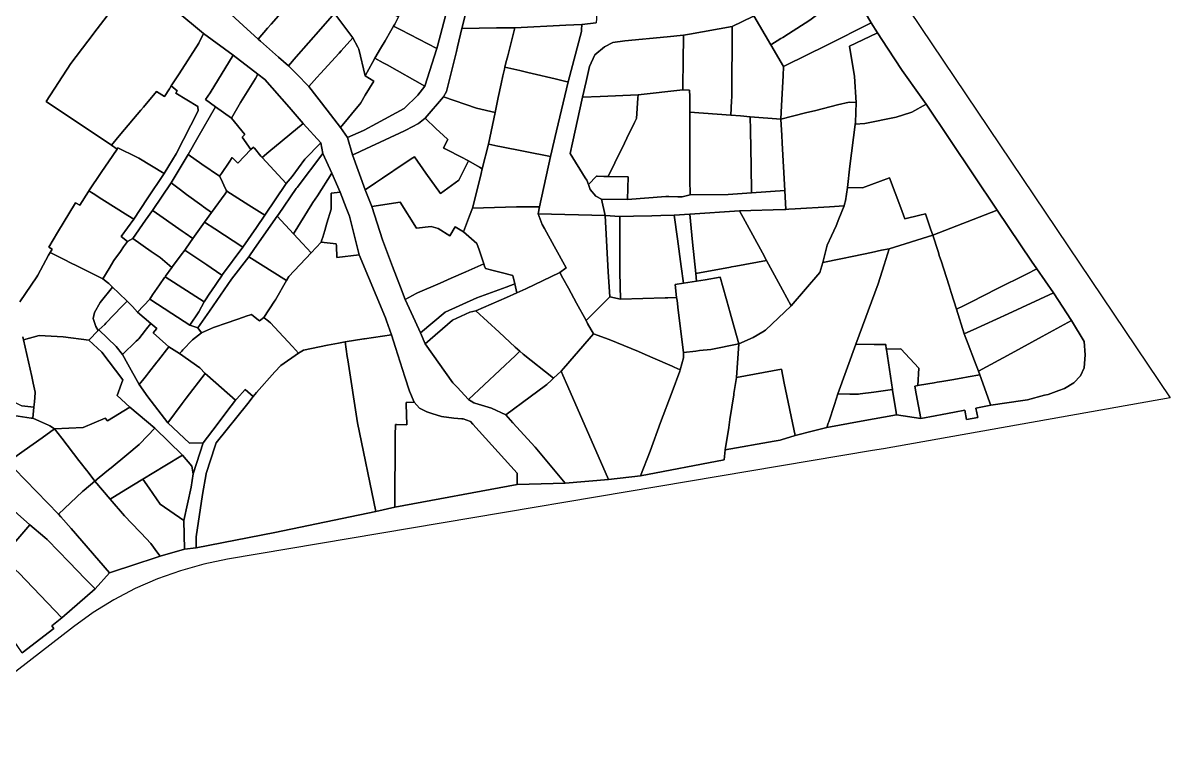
# Model space of a CAD drawing. Header units: inches. Extents: x 469561 to 471650, y 1000291 to 1003909.
# Drawn here: x 471252 to 471650.1, y 1000417.3 to 1000671.8 of the extents above; entities that cross this region are included whole.
import ezdxf

# ---------------------------------------------------------------- set-up
doc = ezdxf.new("R2010")
doc.units = ezdxf.units.IN
doc.header["$MEASUREMENT"] = 0
doc.layers.add('Gulele_10_08_New_Parcel', color=7, linetype='Continuous')

msp = doc.modelspace()

# ---------------------------------------------------------------- linework, layer by layer
at = {"layer": 'Gulele_10_08_New_Parcel'}
for points in [[(471210.7832, 1001089.9312), (471292.878, 1001049.4518), (471342.8864, 1000998.2741), (471650.0704, 1000541.6691), (471550.5929, 1000523.9353), (471546.8651, 1000523.2889), (471323.0086, 1000485.5633), (471314.7593, 1000483.8734), (471306.6488, 1000481.6092), (471298.7171, 1000478.7819), (471291.0031, 1000475.4052), (471283.545, 1000471.4959), (471276.3794, 1000467.0731), (471269.5416, 1000462.1588), (471211.4731, 1000417.2532)], [(471409.4382, 1000689.8324), (471404.3538, 1000669.8761), (471402.8017, 1000663.5043), (471402.4035, 1000661.8696), (471399.023, 1000647.9916), (471397.9983, 1000646.17), (471391.5792, 1000638.7341), (471389.2913, 1000636.891), (471384.8393, 1000634.5793), (471384.3844, 1000634.3665), (471370.9998, 1000628.1058), (471367.3225, 1000626.3857), (471366.4114, 1000625.9595), (471364.6192, 1000631.9792), (471370.208, 1000634.4284), (471370.4145, 1000634.5189), (471374.743, 1000636.8675), (471384.3271, 1000642.0677), (471389.0195, 1000646.6819), (471391.5182, 1000649.8446), (471395.6358, 1000662.9068), (471395.8793, 1000663.6793), (471397.5132, 1000669.8831), (471401.4542, 1000684.8463)], [(471324.3013, 1000674.7344), (471328.4662, 1000670.9122), (471333.6497, 1000666.1551), (471334.4083, 1000665.4871), (471340.7173, 1000659.9314), (471344.1293, 1000656.9268), (471346.9225, 1000654.0715), (471351.1678, 1000649.7319), (471357.5489, 1000641.4953), (471362.1949, 1000635.4984), (471364.6192, 1000631.9792), (471366.4114, 1000625.9595), (471370.7967, 1000613.884), (471373.0847, 1000608.1005), (471376.8345, 1000596.4699), (471380.3019, 1000587.2046), (471382.9944, 1000580.0099), (471384.5882, 1000575.751), (471388.103, 1000568.2482), (471390.0109, 1000564.1756), (471391.5893, 1000560.3793), (471401.1593, 1000546.8793), (471402.6699, 1000545.2869), (471406.6558, 1000541.085), (471408.4153, 1000539.8578), (471408.8235, 1000539.7396), (471414.5593, 1000538.0793), (471419.527, 1000535.7001), (471422.0144, 1000532.9895), (471429.7714, 1000524.5363), (471440.1472, 1000511.9935), (471423.4756, 1000511.5708), (471423.4756, 1000515.5113), (471408.1036, 1000532.5172), (471407.3326, 1000533.3702), (471404.7904, 1000534.3236), (471404.3075, 1000534.3515), (471401.4856, 1000534.5142), (471397.2909, 1000535.1498), (471393.9356, 1000536.1983), (471392.2065, 1000536.7387), (471389.8347, 1000537.8957), (471389.6007, 1000538.0098), (471387.8212, 1000540.1071), (471386.1293, 1000543.9793), (471384.5712, 1000548.8951), (471381.2687, 1000559.1111), (471379.8474, 1000563.5077), (471378.1144, 1000568.3974), (471377.7795, 1000569.3424), (471368.6293, 1000591.2793), (471367.5074, 1000595.893), (471365.3768, 1000604.6397), (471364.2199, 1000607.5987), (471362.0814, 1000613.0683), (471359.2493, 1000619.5793), (471356.1072, 1000626.4785), (471355.4081, 1000630.1647), (471349.2433, 1000636.9015), (471344.3793, 1000642.4793), (471335.9993, 1000652.0793), (471333.5662, 1000653.9477), (471324.9387, 1000660.5728), (471314.6573, 1000668.1238), (471294.7127, 1000684.7442)], [(471286.2342, 1000680.7804), (471277.7876, 1000669.7213), (471274.4978, 1000665.4138), (471268.6204, 1000657.7185), (471260.0405, 1000644.4952), (471282.712, 1000629.3716), (471284.6758, 1000627.9895), (471283.1781, 1000625.7734), (471279.1621, 1000619.8308), (471274.8656, 1000613.4732), (471274.7036, 1000613.2335), (471271.8017, 1000608.5151), (471270.2853, 1000609.3266), (471264.0241, 1000598.981), (471260.9753, 1000593.9433), (471262.1038, 1000593.2729), (471261.4202, 1000592.071), (471260.9289, 1000591.1584), (471257.1593, 1000584.1563), (471256.8716, 1000583.6218), (471250.9095, 1000574.9727)], [(471251.7838, 1000453.0597), (471262.7493, 1000461.5793), (471262.0196, 1000462.5185), (471265.4839, 1000465.2101), (471277.0738, 1000475.262), (471282.0929, 1000480.9179), (471284.4591, 1000481.696), (471289.106, 1000483.2242), (471299.572, 1000486.6661), (471308.0182, 1000489.0709), (471312.1271, 1000489.5808), (471339.4558, 1000494.8559), (471374.4111, 1000502.1647), (471381.0208, 1000503.6265), (471423.4756, 1000511.5708), (471440.1472, 1000511.9935), (471455.2512, 1000513.2412), (471466.2836, 1000514.4889), (471495.3752, 1000520.1365), (471495.7244, 1000523.604), (471512.6753, 1000526.5998), (471514.7477, 1000526.9661), (471515.1384, 1000527.0846), (471519.9438, 1000528.5422), (471526.3645, 1000530.171), (471530.9497, 1000531.3341), (471542.9229, 1000533.4912), (471555.1652, 1000535.6968), (471563.6337, 1000534.4356), (471568.5127, 1000535.3606), (471570.9795, 1000535.8283), (471575.2609, 1000536.64), (471578.8597, 1000537.3223), (471579.4787, 1000534.0575), (471583.3134, 1000534.7845), (471582.6944, 1000538.0493), (471587.868, 1000539.0302), (471599.0309, 1000540.6928), (471600.5708, 1000540.9221), (471606.542, 1000542.4896), (471607.778, 1000542.814), (471611.4704, 1000544.162), (471613.4537, 1000544.8861), (471616.697, 1000546.778), (471618.9493, 1000549.3005), (471620.2105, 1000552.0933), (471620.661, 1000556.5078), (471620.2105, 1000561.1925), (471615.8862, 1000568.4898), (471609.5799, 1000578.0394), (471603.8141, 1000586.4178), (471602.0099, 1000589.1004), (471590.1203, 1000606.7783), (471565.3844, 1000643.606), (471563.6715, 1000646.0165), (471557.0893, 1000655.2793), (471552.0521, 1000662.9794), (471548.573, 1000668.2978), (471546.3347, 1000671.7673), (471543.4425, 1000676.8287)], [(471505.3158, 1000674.0204), (471498.1333, 1000670.5852), (471483.3552, 1000667.8826), (471481.2563, 1000667.4988), (471475.5201, 1000666.9639), (471460.8331, 1000665.5944), (471456.6959, 1000665.0033), (471453.8064, 1000663.4929), (471450.4993, 1000660.6793), (471448.6293, 1000656.6793), (471447.4192, 1000651.4254), (471446.1692, 1000645.9979), (471442.6859, 1000630.1493), (471441.8793, 1000626.4793), (471447.1361, 1000617.9985), (471447.6335, 1000617.196), (471448.207, 1000615.6869), (471448.8812, 1000613.9125), (471450.8393, 1000611.5793), (471452.8214, 1000610.5633), (471453.9903, 1000604.9228), (471430.8274, 1000605.5058), (471431.3075, 1000607.9476), (471435.1145, 1000625.3875), (471437.1988, 1000634.3389), (471441.1522, 1000651.318), (471445.8093, 1000668.7793), (471445.8528, 1000669.4057), (471445.9824, 1000671.2743), (471450.8761, 1000671.7827)], [(471250.9095, 1000574.9727), (471256.8716, 1000583.6218), (471257.1593, 1000584.1563), (471260.9289, 1000591.1584), (471261.4202, 1000592.071), (471265.5604, 1000590.0087), (471269.4629, 1000588.0649), (471269.8033, 1000587.8953), (471272.0651, 1000586.7687), (471272.7695, 1000586.4179), (471275.13, 1000585.2421), (471279.6875, 1000582.972), (471281.3658, 1000581.6518), (471281.8393, 1000581.2793), (471283.1137, 1000580.0549), (471278.7795, 1000574.7659), (471276.8398, 1000571.2374), (471276.3813, 1000569.1556), (471277.2982, 1000566.3328), (471278.1184, 1000565.0176), (471274.8305, 1000561.6446), (471265.963, 1000562.7408), (471257.6341, 1000563.2687), (471252.2294, 1000561.7655), (471251.9765, 1000562.7672)], [(471251.9765, 1000562.7672), (471252.2294, 1000561.7655), (471255.0986, 1000549.0759), (471255.5974, 1000546.6587), (471256.2411, 1000543.5389), (471256.285, 1000543.3262), (471255.972, 1000540.1956), (471255.7879, 1000538.3551), (471253.731, 1000538.6243), (471251.6742, 1000538.8935)], [(471249.0202, 1000516.9795), (471264.3207, 1000501.271), (471265.1403, 1000500.3324), (471268.7326, 1000496.2184), (471282.0929, 1000480.9179), (471277.0738, 1000475.262), (471273.64, 1000478.8046), (471267.9994, 1000484.624), (471264.2833, 1000488.4579), (471260.6388, 1000492.2179), (471260.4087, 1000492.4149), (471259.5453, 1000493.1542), (471254.426, 1000497.5374), (471242.5061, 1000508.1163)]]:
    msp.add_lwpolyline(points, dxfattribs=at)
for points in [[(471321.2932, 1000677.495), (471323.0004, 1000679.5002), (471334.4319, 1000692.9269), (471337.5935, 1000696.6403), (471350.6986, 1000685.7066), (471347.2489, 1000681.7505), (471343.9926, 1000678.0162), (471338.1475, 1000671.3131), (471336.9161, 1000669.901), (471333.6497, 1000666.1551), (471328.4662, 1000670.9122), (471324.3013, 1000674.7344)], [(471404.3538, 1000669.8761), (471409.4382, 1000689.8324), (471413.0593, 1000689.3924), (471417.1284, 1000689.451), (471425.1085, 1000689.566), (471431.0812, 1000689.652), (471431.0016, 1000690.9722), (471430.8391, 1000693.6658), (471430.7292, 1000695.4888), (471446.0532, 1000696.413), (471449.8544, 1000696.6423), (471450.749, 1000696.6963), (471451.1593, 1000693.0793), (471451.1561, 1000692.1877), (471451.0893, 1000673.2793), (471450.8761, 1000671.7827), (471445.9824, 1000671.2743), (471440.4111, 1000671.0003), (471422.7212, 1000670.1303), (471420.2226, 1000670.0957), (471416.3852, 1000670.0426)], [(471505.3158, 1000674.0204), (471509.2411, 1000676.3464), (471511.6593, 1000677.7793), (471523.3093, 1000684.8793), (471533.5593, 1000691.2793), (471536.353, 1000686.3459), (471529.5233, 1000676.1015), (471525.0578, 1000672.7523), (471517.7116, 1000668.0261), (471515.6671, 1000666.7107), (471515.0375, 1000666.3234), (471511.5421, 1000664.173), (471505.6853, 1000674.1971)], [(471260.0405, 1000644.4952), (471268.6204, 1000657.7185), (471274.4978, 1000665.4138), (471277.7876, 1000669.7213), (471286.2342, 1000680.7804), (471287.7971, 1000682.8267), (471289.5344, 1000685.1015), (471291.3817, 1000687.5201), (471294.7127, 1000684.7442), (471314.6573, 1000668.1238), (471313.0539, 1000664.7038), (471306.2024, 1000654.1073), (471303.489, 1000649.9107), (471302.8216, 1000648.8786), (471301.1762, 1000646.2049), (471298.3618, 1000647.9369), (471293.8031, 1000642.5289), (471292.9476, 1000641.514), (471286.0313, 1000633.3093), (471282.712, 1000629.3716)], [(471333.6497, 1000666.1551), (471336.9161, 1000669.901), (471338.1475, 1000671.3131), (471343.9926, 1000678.0162), (471347.2489, 1000681.7505), (471350.6986, 1000685.7066), (471356.4076, 1000680.2322), (471356.7299, 1000679.791), (471359.4544, 1000676.0613), (471360.1457, 1000675.1149), (471355.3692, 1000669.6907), (471346.7926, 1000659.9512), (471344.1293, 1000656.9268), (471340.7173, 1000659.9314), (471334.4083, 1000665.4871)], [(471380.6292, 1000670.6878), (471381.0293, 1000671.3793), (471382.3344, 1000673.9168), (471382.9006, 1000675.0177), (471384.276, 1000677.6918), (471389.6451, 1000688.131), (471401.4542, 1000684.8463), (471397.5132, 1000669.8831), (471395.8793, 1000663.6793), (471395.6358, 1000662.9068), (471383.1492, 1000669.3812)], [(471511.5421, 1000664.173), (471515.0375, 1000666.3234), (471515.6671, 1000666.7107), (471517.7116, 1000668.0261), (471525.0578, 1000672.7523), (471529.5233, 1000676.1015), (471536.353, 1000686.3459), (471542.9199, 1000677.7432), (471543.4425, 1000676.8287), (471546.3347, 1000671.7673), (471530.6781, 1000663.9897), (471516.8894, 1000657.14), (471515.9298, 1000656.6633)], [(471356.7299, 1000679.791), (471358.9102, 1000682.1091), (471364.2282, 1000681.9527), (471366.9654, 1000681.2489), (471382.3344, 1000673.9168), (471381.0293, 1000671.3793), (471380.6292, 1000670.6878), (471379.6796, 1000669.0466), (471377.6789, 1000665.5887), (471376.1311, 1000662.9135), (471374.1604, 1000659.5076), (471373.3103, 1000657.9805), (471370.7438, 1000653.3704), (471368.5295, 1000662.7141), (471368.2137, 1000663.3093), (471366.4962, 1000666.5462), (471360.9886, 1000673.9776), (471360.1457, 1000675.1149), (471359.4544, 1000676.0613)], [(471344.1293, 1000656.9268), (471346.7926, 1000659.9512), (471355.3692, 1000669.6907), (471360.1457, 1000675.1149), (471360.9886, 1000673.9776), (471366.4962, 1000666.5462), (471362.3945, 1000662.0468), (471361.7445, 1000661.3339), (471355.2468, 1000654.2063), (471353.9431, 1000652.7763), (471351.1678, 1000649.7319), (471346.9225, 1000654.0715)], [(471497.6752, 1000639.7408), (471497.9345, 1000644.7798), (471498.002, 1000646.0905), (471498.1333, 1000670.5852), (471505.3158, 1000674.0204), (471505.6853, 1000674.1971), (471511.5421, 1000664.173), (471515.9298, 1000656.6633), (471515.7672, 1000653.4342), (471515.2472, 1000643.1088), (471515.0104, 1000638.4072), (471504.3373, 1000639.2283), (471501.0451, 1000639.4816)], [(471374.1604, 1000659.5076), (471376.1311, 1000662.9135), (471377.6789, 1000665.5887), (471379.6796, 1000669.0466), (471380.6292, 1000670.6878), (471383.1492, 1000669.3812), (471395.6358, 1000662.9068), (471391.5182, 1000649.8446), (471378.3417, 1000657.1799), (471376.964, 1000657.9469)], [(471397.9983, 1000646.17), (471399.023, 1000647.9916), (471402.4035, 1000661.8696), (471402.8017, 1000663.5043), (471404.3538, 1000669.8761), (471416.3852, 1000670.0426), (471420.2226, 1000670.0957), (471422.7212, 1000670.1303), (471422.5791, 1000669.5779), (471420.5737, 1000661.7804), (471420.2199, 1000660.4046), (471419.5833, 1000657.9295), (471419.1976, 1000656.4299), (471419.0588, 1000655.7784), (471418.5583, 1000653.4289), (471417.9535, 1000650.5893), (471416.9622, 1000645.9357), (471415.838, 1000640.6584), (471409.3747, 1000642.166)], [(471419.1976, 1000656.4299), (471419.5833, 1000657.9295), (471420.2199, 1000660.4046), (471420.5737, 1000661.7804), (471422.5791, 1000669.5779), (471422.7212, 1000670.1303), (471440.4111, 1000671.0003), (471445.9824, 1000671.2743), (471445.8528, 1000669.4057), (471445.8093, 1000668.7793), (471441.1522, 1000651.318), (471440.3834, 1000651.497), (471436.7202, 1000652.3499), (471428.6562, 1000654.2276), (471427.2102, 1000654.5643), (471424.3905, 1000655.2208)], [(471480.9936, 1000648.5203), (471481.0173, 1000650.2311), (471481.1263, 1000658.1101), (471481.2563, 1000667.4988), (471483.3552, 1000667.8826), (471498.1333, 1000670.5852), (471498.002, 1000646.0905), (471497.9345, 1000644.7798), (471497.6752, 1000639.7408), (471483.4069, 1000640.8385), (471483.3781, 1000646.1848), (471483.3657, 1000648.4875)], [(471515.0104, 1000638.4072), (471515.2472, 1000643.1088), (471515.7672, 1000653.4342), (471515.9298, 1000656.6633), (471516.8894, 1000657.14), (471530.6781, 1000663.9897), (471546.3347, 1000671.7673), (471548.573, 1000668.2978), (471543.4609, 1000665.8569), (471538.8539, 1000663.6571), (471540.5175, 1000653.15), (471541.1468, 1000644.1861), (471538.7188, 1000644.2788), (471534.7088, 1000643.2857), (471527.1135, 1000641.4046), (471523.5823, 1000640.5301)], [(471286.1066, 1000597.5897), (471290.4306, 1000603.7034), (471295.0965, 1000610.6564), (471301.042, 1000619.5162), (471302.6655, 1000622.2137), (471305.1731, 1000626.3801), (471312.7997, 1000641.252), (471312.7362, 1000642.7773), (471305.0473, 1000647.3764), (471305.541, 1000648.1879), (471303.489, 1000649.9107), (471306.2024, 1000654.1073), (471313.0539, 1000664.7038), (471314.6573, 1000668.1238), (471324.9387, 1000660.5728), (471316.973, 1000647.4822), (471315.3623, 1000645.1713), (471318.8359, 1000642.6838), (471312.6807, 1000632.0134), (471309.3042, 1000626.0623), (471303.3936, 1000616.2113), (471296.9109, 1000606.678), (471294.5905, 1000603.3449), (471290.0893, 1000596.8793), (471288.2675, 1000595.9372)], [(471351.1678, 1000649.7319), (471353.9431, 1000652.7763), (471355.2468, 1000654.2063), (471361.7445, 1000661.3339), (471362.3945, 1000662.0468), (471366.4962, 1000666.5462), (471368.2137, 1000663.3093), (471368.5295, 1000662.7141), (471370.7438, 1000653.3704), (471373.7693, 1000651.5306), (471370.8001, 1000646.6476), (471369.2406, 1000644.083), (471368.949, 1000643.6034), (471368.8976, 1000643.5417), (471367.0453, 1000641.319), (471365.0057, 1000638.8715), (471362.1949, 1000635.4984), (471357.5489, 1000641.4953)], [(471446.1692, 1000645.9979), (471447.4192, 1000651.4254), (471448.6293, 1000656.6793), (471450.4993, 1000660.6793), (471453.8064, 1000663.4929), (471456.6959, 1000665.0033), (471460.8331, 1000665.5944), (471475.5201, 1000666.9639), (471481.2563, 1000667.4988), (471481.1263, 1000658.1101), (471481.0173, 1000650.2311), (471480.9936, 1000648.5203), (471465.4693, 1000646.7793), (471452.2598, 1000646.2445)], [(471538.8539, 1000663.6571), (471543.4609, 1000665.8569), (471548.573, 1000668.2978), (471552.0521, 1000662.9794), (471557.0893, 1000655.2793), (471563.6715, 1000646.0165), (471565.3844, 1000643.606), (471560.4108, 1000640.7877), (471560.1308, 1000640.629), (471554.9693, 1000639.0793), (471544.1074, 1000636.864), (471540.8153, 1000636.6628), (471540.8793, 1000637.1793), (471541.1468, 1000644.1861), (471540.5175, 1000653.15)], [(471327.5173, 1000644.1431), (471324.3373, 1000638.6616), (471318.8359, 1000642.6838), (471315.3623, 1000645.1713), (471316.973, 1000647.4822), (471324.9387, 1000660.5728), (471333.5662, 1000653.9477), (471332.6508, 1000652.4639)], [(471362.1949, 1000635.4984), (471365.0057, 1000638.8715), (471367.0453, 1000641.319), (471368.8976, 1000643.5417), (471368.949, 1000643.6034), (471369.2406, 1000644.083), (471370.8001, 1000646.6476), (471373.7693, 1000651.5306), (471370.7438, 1000653.3704), (471373.3103, 1000657.9805), (471374.1604, 1000659.5076), (471376.964, 1000657.9469), (471378.3417, 1000657.1799), (471391.5182, 1000649.8446), (471389.0195, 1000646.6819), (471384.3271, 1000642.0677), (471374.743, 1000636.8675), (471370.4145, 1000634.5189), (471370.208, 1000634.4284), (471364.6192, 1000631.9792)], [(471349.2433, 1000636.9015), (471337.2877, 1000626.9741), (471335.0069, 1000625.0802), (471334.5891, 1000625.5762), (471332.3033, 1000628.2904), (471331.9609, 1000628.697), (471331.0804, 1000627.7872), (471328.0754, 1000632.0637), (471329.0275, 1000633.0163), (471324.3373, 1000638.6616), (471327.5173, 1000644.1431), (471332.6508, 1000652.4639), (471333.5662, 1000653.9477), (471335.9993, 1000652.0793), (471344.3793, 1000642.4793)], [(471413.5057, 1000629.7092), (471415.838, 1000640.6584), (471416.9622, 1000645.9357), (471417.9535, 1000650.5893), (471418.5583, 1000653.4289), (471419.0588, 1000655.7784), (471419.1976, 1000656.4299), (471424.3905, 1000655.2208), (471427.2102, 1000654.5643), (471428.6562, 1000654.2276), (471436.7202, 1000652.3499), (471440.3834, 1000651.497), (471441.1522, 1000651.318), (471437.1988, 1000634.3389), (471435.1145, 1000625.3875), (471417.535, 1000628.9034), (471416.8233, 1000629.0457), (471413.6845, 1000629.6734)], [(471282.712, 1000629.3716), (471286.0313, 1000633.3093), (471292.9476, 1000641.514), (471293.8031, 1000642.5289), (471298.3618, 1000647.9369), (471301.1762, 1000646.2049), (471302.8216, 1000648.8786), (471303.489, 1000649.9107), (471305.541, 1000648.1879), (471305.0473, 1000647.3764), (471312.7362, 1000642.7773), (471312.7997, 1000641.252), (471305.1731, 1000626.3801), (471302.6655, 1000622.2137), (471301.042, 1000619.5162), (471292.2079, 1000624.7912), (471291.5159, 1000625.1372), (471284.9626, 1000628.4139), (471284.6758, 1000627.9895)], [(471391.5792, 1000638.7341), (471397.9983, 1000646.17), (471409.3747, 1000642.166), (471415.838, 1000640.6584), (471413.5057, 1000629.7092), (471411.3906, 1000621.1014), (471410.4521, 1000621.6438), (471406.6147, 1000623.8618), (471405.7193, 1000624.3793), (471404.9182, 1000624.7928), (471398.2788, 1000628.2196), (471397.9693, 1000628.3793), (471399.4603, 1000631.2681), (471397.8503, 1000632.7933), (471395.4584, 1000635.0592)], [(471441.8793, 1000626.4793), (471442.6859, 1000630.1493), (471446.1692, 1000645.9979), (471452.2598, 1000646.2445), (471465.4693, 1000646.7793), (471465.3922, 1000645.7078), (471464.8793, 1000638.5793), (471464.2189, 1000637.2259), (471461.5282, 1000631.7115), (471460.7168, 1000630.0487), (471457.4042, 1000623.2597), (471455.0707, 1000618.4775), (471453.6008, 1000618.5145), (471451.3167, 1000618.5721), (471451.0293, 1000618.5793), (471448.207, 1000615.6869), (471447.6335, 1000617.196), (471447.1361, 1000617.9985)], [(471455.0707, 1000618.4775), (471457.4042, 1000623.2597), (471460.7168, 1000630.0487), (471461.5282, 1000631.7115), (471464.2189, 1000637.2259), (471464.8793, 1000638.5793), (471465.3922, 1000645.7078), (471465.4693, 1000646.7793), (471480.9936, 1000648.5203), (471483.3657, 1000648.4875), (471483.3781, 1000646.1848), (471483.4069, 1000640.8385), (471483.4228, 1000635.3923), (471483.4234, 1000635.1894), (471483.4383, 1000629.958), (471483.4657, 1000620.3135), (471483.4738, 1000617.4728), (471483.489, 1000612.1394), (471480.7309, 1000611.417), (471479.2352, 1000611.4346), (471476.1417, 1000611.471), (471475.149, 1000611.4827), (471461.7925, 1000610.4456), (471462.0644, 1000618.3014)], [(471309.3042, 1000626.0623), (471312.6807, 1000632.0134), (471318.8359, 1000642.6838), (471324.3373, 1000638.6616), (471329.0275, 1000633.0163), (471328.0754, 1000632.0637), (471331.0804, 1000627.7872), (471326.5541, 1000623.11), (471324.5839, 1000625.0167), (471323.5515, 1000623.4833), (471320.8987, 1000619.5432), (471320.2621, 1000618.5976), (471314.0953, 1000622.7985)], [(471515.0104, 1000638.4072), (471523.5823, 1000640.5301), (471527.1135, 1000641.4046), (471534.7088, 1000643.2857), (471538.7188, 1000644.2788), (471541.1468, 1000644.1861), (471540.8793, 1000637.1793), (471540.8153, 1000636.6628), (471540.8036, 1000636.5686), (471539.0027, 1000622.0452), (471538.0893, 1000614.6793), (471537.4093, 1000609.9793), (471537.0946, 1000608.82), (471536.944, 1000608.2649), (471531.8647, 1000607.9576), (471520.0178, 1000607.2407), (471517.7922, 1000607.1061), (471516.7203, 1000607.0412), (471516.3603, 1000613.6446), (471515.4649, 1000630.0698), (471515.3157, 1000632.8074), (471515.2233, 1000634.5014)], [(471538.0893, 1000614.6793), (471539.0027, 1000622.0452), (471540.8036, 1000636.5686), (471540.8153, 1000636.6628), (471544.1074, 1000636.864), (471554.9693, 1000639.0793), (471560.1308, 1000640.629), (471560.4108, 1000640.7877), (471565.3844, 1000643.606), (471590.1203, 1000606.7783), (471567.7779, 1000598.0395), (471566.9876, 1000600.3108), (471565.1893, 1000605.4793), (471563.2484, 1000605.015), (471558.0294, 1000603.7665), (471556.6101, 1000607.559), (471552.6883, 1000618.0387), (471543.3206, 1000614.533)], [(471335.0069, 1000625.0802), (471337.2877, 1000626.9741), (471349.2433, 1000636.9015), (471355.4081, 1000630.1647), (471349.8319, 1000624.4404), (471345.464, 1000618.4935), (471343.3326, 1000615.9919)], [(471366.4114, 1000625.9595), (471367.3225, 1000626.3857), (471370.9998, 1000628.1058), (471384.3844, 1000634.3665), (471384.8393, 1000634.5793), (471389.2913, 1000636.891), (471391.5792, 1000638.7341), (471395.4584, 1000635.0592), (471397.8503, 1000632.7933), (471399.4603, 1000631.2681), (471397.9693, 1000628.3793), (471398.2788, 1000628.2196), (471404.9182, 1000624.7928), (471405.7193, 1000624.3793), (471406.6147, 1000623.8618), (471403.3112, 1000617.2188), (471396.8543, 1000612.6129), (471391.8484, 1000619.6635), (471387.8295, 1000625.3239), (471387.2809, 1000624.9554), (471384.2564, 1000622.9241), (471376.7308, 1000617.8696), (471374.4024, 1000616.3058), (471370.7967, 1000613.884)], [(471483.4069, 1000640.8385), (471497.6752, 1000639.7408), (471501.0451, 1000639.4816), (471504.3373, 1000639.2283), (471504.4308, 1000634.5628), (471504.685, 1000621.8787), (471504.8578, 1000613.255), (471504.8669, 1000612.8007), (471496.7543, 1000612.2051), (471483.489, 1000612.1394), (471483.4738, 1000617.4728), (471483.4657, 1000620.3135), (471483.4383, 1000629.958), (471483.4234, 1000635.1894), (471483.4228, 1000635.3923)], [(471504.3373, 1000639.2283), (471515.0104, 1000638.4072), (471515.2233, 1000634.5014), (471515.3157, 1000632.8074), (471515.4649, 1000630.0698), (471516.3603, 1000613.6446), (471504.8669, 1000612.8007), (471504.8578, 1000613.255), (471504.685, 1000621.8787), (471504.4308, 1000634.5628)], [(471309.9662, 1000566.8002), (471313.008, 1000571.4504), (471314.91, 1000574.9465), (471317.0789, 1000578.3296), (471317.1494, 1000578.4395), (471321.0859, 1000584.1828), (471321.2667, 1000584.4466), (471328.2933, 1000593.9819), (471333.0504, 1000600.742), (471335.9602, 1000604.9968), (471343.3326, 1000615.9919), (471345.464, 1000618.4935), (471349.8319, 1000624.4404), (471355.4081, 1000630.1647), (471356.1072, 1000626.4785), (471347.1459, 1000614.6572), (471346.8692, 1000614.2557), (471340.6633, 1000605.2511), (471340.2532, 1000604.6627), (471332.4164, 1000593.4184), (471330.431, 1000590.5698), (471324.3502, 1000582.7732), (471316.6963, 1000571.7374), (471312.6991, 1000565.974)], [(471408.04, 1000607.465), (471408.6936, 1000610.1252), (471411.0092, 1000619.5491), (471411.3906, 1000621.1014), (471413.5057, 1000629.7092), (471413.6845, 1000629.6734), (471416.8233, 1000629.0457), (471417.535, 1000628.9034), (471435.1145, 1000625.3875), (471431.3075, 1000607.9476), (471423.2297, 1000607.9734)], [(471274.8656, 1000613.4732), (471279.1621, 1000619.8308), (471283.1781, 1000625.7734), (471284.6758, 1000627.9895), (471284.9626, 1000628.4139), (471291.5159, 1000625.1372), (471292.2079, 1000624.7912), (471301.042, 1000619.5162), (471295.0965, 1000610.6564), (471290.4306, 1000603.7034), (471288.4273, 1000604.9609), (471279.3915, 1000610.6324), (471276.3395, 1000612.5481)], [(471303.3936, 1000616.2113), (471309.3042, 1000626.0623), (471314.0953, 1000622.7985), (471320.2621, 1000618.5976), (471320.7607, 1000617.5365), (471321.7547, 1000615.4212), (471322.5374, 1000613.7554), (471322.7408, 1000613.3226), (471322.1312, 1000612.4712), (471317.4421, 1000605.922), (471314.7063, 1000607.9257), (471314.0919, 1000608.3757), (471308.7968, 1000612.2539), (471306.6572, 1000613.821)], [(471320.2621, 1000618.5976), (471320.8987, 1000619.5432), (471323.5515, 1000623.4833), (471324.5839, 1000625.0167), (471326.5541, 1000623.11), (471331.0804, 1000627.7872), (471331.9609, 1000628.697), (471332.3033, 1000628.2904), (471334.5891, 1000625.5762), (471335.0069, 1000625.0802), (471343.3326, 1000615.9919), (471335.9602, 1000604.9968), (471330.4226, 1000608.4845), (471322.7408, 1000613.3226), (471322.5374, 1000613.7554), (471321.7547, 1000615.4212), (471320.7607, 1000617.5365)], [(471340.2532, 1000604.6627), (471340.6633, 1000605.2511), (471346.8692, 1000614.2557), (471347.1459, 1000614.6572), (471356.1072, 1000626.4785), (471359.2493, 1000619.5793), (471354.1893, 1000611.7793), (471352.5893, 1000609.4793), (471352.2339, 1000608.9026), (471345.8767, 1000598.5862)], [(471370.7967, 1000613.884), (471374.4024, 1000616.3058), (471376.7308, 1000617.8696), (471384.2564, 1000622.9241), (471387.2809, 1000624.9554), (471387.8295, 1000625.3239), (471391.8484, 1000619.6635), (471396.8543, 1000612.6129), (471403.3112, 1000617.2188), (471406.6147, 1000623.8618), (471410.4521, 1000621.6438), (471411.3906, 1000621.1014), (471411.0092, 1000619.5491), (471408.6936, 1000610.1252), (471408.04, 1000607.465), (471407.0239, 1000604.8231), (471405.5759, 1000601.0582), (471404.8623, 1000599.2028), (471402.0023, 1000600.9823), (471400.0882, 1000597.906), (471396.0534, 1000600.4165), (471393.613, 1000601.1095), (471388.5286, 1000600.5375), (471382.9357, 1000609.4987), (471373.0847, 1000608.1005)], [(471345.8767, 1000598.5862), (471352.2339, 1000608.9026), (471352.5893, 1000609.4793), (471354.1893, 1000611.7793), (471359.2493, 1000619.5793), (471362.0814, 1000613.0683), (471358.9672, 1000612.6234), (471358.9147, 1000607.1366), (471357.4689, 1000602.3029), (471356.7164, 1000599.7036), (471356.0401, 1000597.3671), (471355.7806, 1000596.4708), (471355.5352, 1000595.7178), (471351.9933, 1000591.9769), (471348.9782, 1000595.2348)], [(471448.207, 1000615.6869), (471451.0293, 1000618.5793), (471451.3167, 1000618.5721), (471453.6008, 1000618.5145), (471455.0707, 1000618.4775), (471462.0644, 1000618.3014), (471461.7925, 1000610.4456), (471452.8214, 1000610.5633), (471450.8393, 1000611.5793), (471448.8812, 1000613.9125)], [(471529.634, 1000588.645), (471531.0994, 1000594.6713), (471532.6099, 1000597.919), (471534.2193, 1000601.3793), (471535.1487, 1000603.7281), (471536.944, 1000608.2649), (471537.0946, 1000608.82), (471537.4093, 1000609.9793), (471538.0893, 1000614.6793), (471543.3206, 1000614.533), (471552.6883, 1000618.0387), (471556.6101, 1000607.559), (471558.0294, 1000603.7665), (471563.2484, 1000605.015), (471565.1893, 1000605.4793), (471566.9876, 1000600.3108), (471567.7779, 1000598.0395), (471552.5526, 1000593.3548), (471549.9922, 1000592.8286), (471546.5248, 1000592.1161), (471540.292, 1000590.8352), (471535.81, 1000589.9142)], [(471260.9753, 1000593.9433), (471264.0241, 1000598.981), (471270.2853, 1000609.3266), (471271.8017, 1000608.5151), (471274.7036, 1000613.2335), (471274.8656, 1000613.4732), (471276.3395, 1000612.5481), (471279.3915, 1000610.6324), (471288.4273, 1000604.9609), (471290.4306, 1000603.7034), (471286.1066, 1000597.5897), (471288.2675, 1000595.9372), (471286.9384, 1000594.0692), (471285.8051, 1000592.4765), (471283.5644, 1000589.3275), (471281.8748, 1000586.5577), (471279.6875, 1000582.972), (471275.13, 1000585.2421), (471272.7695, 1000586.4179), (471272.0651, 1000586.7687), (471269.8033, 1000587.8953), (471269.4629, 1000588.0649), (471265.5604, 1000590.0087), (471261.4202, 1000592.071), (471262.1038, 1000593.2729)], [(471296.9109, 1000606.678), (471303.3936, 1000616.2113), (471306.6572, 1000613.821), (471308.7968, 1000612.2539), (471314.0919, 1000608.3757), (471314.7063, 1000607.9257), (471317.4421, 1000605.922), (471315.0506, 1000602.5817), (471310.9959, 1000596.881), (471308.2774, 1000598.7719), (471307.2653, 1000599.4759), (471297.1902, 1000606.4837)], [(471315.0506, 1000602.5817), (471317.4421, 1000605.922), (471322.1312, 1000612.4712), (471322.7408, 1000613.3226), (471330.4226, 1000608.4845), (471335.9602, 1000604.9968), (471333.0504, 1000600.742), (471328.2933, 1000593.9819), (471318.5762, 1000600.2985)], [(471355.5352, 1000595.7178), (471355.7806, 1000596.4708), (471356.0401, 1000597.3671), (471356.7164, 1000599.7036), (471357.4689, 1000602.3029), (471358.9147, 1000607.1366), (471358.9672, 1000612.6234), (471362.0814, 1000613.0683), (471364.2199, 1000607.5987), (471365.3768, 1000604.6397), (471367.5074, 1000595.893), (471368.6293, 1000591.2793), (471360.8738, 1000590.3792), (471360.7658, 1000594.3765), (471360.7467, 1000595.0822)], [(471452.8214, 1000610.5633), (471461.7925, 1000610.4456), (471475.149, 1000611.4827), (471476.1417, 1000611.471), (471479.2352, 1000611.4346), (471480.7309, 1000611.417), (471483.489, 1000612.1394), (471496.7543, 1000612.2051), (471504.8669, 1000612.8007), (471516.3603, 1000613.6446), (471516.7203, 1000607.0412), (471516.3238, 1000607.0172), (471500.6944, 1000606.5575), (471483.4234, 1000605.3755), (471477.9728, 1000604.9814), (471473.3667, 1000604.8691), (471470.2186, 1000604.7923), (471463.8294, 1000604.6364), (471459.1257, 1000604.5217), (471453.9903, 1000604.9228)], [(471373.0847, 1000608.1005), (471382.9357, 1000609.4987), (471388.5286, 1000600.5375), (471393.613, 1000601.1095), (471396.0534, 1000600.4165), (471400.0882, 1000597.906), (471402.0023, 1000600.9823), (471404.8623, 1000599.2028), (471409.545, 1000595.189), (471410.285, 1000593.0114), (471411.9364, 1000588.1521), (471405.7168, 1000585.3922), (471400.6041, 1000583.1234), (471396.7605, 1000581.4531), (471388.9629, 1000578.0647), (471388.465, 1000577.8483), (471384.5882, 1000575.751), (471382.9944, 1000580.0099), (471380.3019, 1000587.2046), (471376.8345, 1000596.4699)], [(471290.0893, 1000596.8793), (471294.5905, 1000603.3449), (471296.9109, 1000606.678), (471297.1902, 1000606.4837), (471307.2653, 1000599.4759), (471308.2774, 1000598.7719), (471310.9959, 1000596.881), (471308.6316, 1000593.5569), (471308.1759, 1000592.94), (471306.9513, 1000591.2818), (471303.9079, 1000587.1612), (471303.6883, 1000586.8639), (471299.607, 1000590.324), (471296.483, 1000592.4757)], [(471404.8623, 1000599.2028), (471405.5759, 1000601.0582), (471407.0239, 1000604.8231), (471408.04, 1000607.465), (471423.2297, 1000607.9734), (471431.3075, 1000607.9476), (471430.8274, 1000605.5058), (471432.2382, 1000601.7832), (471432.9917, 1000600.4015), (471436.3577, 1000594.2299), (471440.4554, 1000586.7165), (471438.3041, 1000585.1286), (471426.4801, 1000579.4972), (471423.4345, 1000578.0467), (471422.7083, 1000581.1796), (471422.0221, 1000584.1402), (471417.9204, 1000585.1547), (471415.1281, 1000585.8453), (471412.4995, 1000586.4954), (471412.2007, 1000587.3745), (471411.9364, 1000588.1521), (471410.285, 1000593.0114), (471409.545, 1000595.189)], [(471430.8274, 1000605.5058), (471453.9903, 1000604.9228), (471455.139, 1000585.3065), (471455.6428, 1000576.7043), (471447.4417, 1000568.4348), (471444.1045, 1000574.5339), (471441.2777, 1000579.7002), (471439.4021, 1000583.128), (471438.3041, 1000585.1286), (471440.4554, 1000586.7165), (471436.3577, 1000594.2299), (471432.9917, 1000600.4015), (471432.2382, 1000601.7832)], [(471477.9728, 1000604.9814), (471483.4234, 1000605.3755), (471484.409, 1000595.6838), (471485.5115, 1000584.8427), (471485.7875, 1000582.1285), (471481.2552, 1000581.4128), (471480.4454, 1000587.2273), (471479.11, 1000596.8159)], [(471483.4234, 1000605.3755), (471500.6944, 1000606.5575), (471502.6736, 1000602.9139), (471508.6432, 1000591.9239), (471510.0629, 1000589.3104), (471499.4236, 1000587.3743), (471497.8569, 1000587.0892), (471497.5386, 1000587.0313), (471485.5115, 1000584.8427), (471484.409, 1000595.6838)], [(471500.6944, 1000606.5575), (471516.3238, 1000607.0172), (471516.7203, 1000607.0412), (471517.7922, 1000607.1061), (471520.0178, 1000607.2407), (471531.8647, 1000607.9576), (471536.944, 1000608.2649), (471535.1487, 1000603.7281), (471534.2193, 1000601.3793), (471532.6099, 1000597.919), (471531.0994, 1000594.6713), (471529.634, 1000588.645), (471528.4803, 1000585.1118), (471518.5872, 1000573.6174), (471515.6265, 1000579.0679), (471513.5301, 1000582.9274), (471510.0629, 1000589.3104), (471508.6432, 1000591.9239), (471502.6736, 1000602.9139)], [(471567.7779, 1000598.0395), (471590.1203, 1000606.7783), (471602.0099, 1000589.1004), (471603.8141, 1000586.4178), (471600.2047, 1000584.5956), (471590.0171, 1000579.4523), (471581.1233, 1000574.9623), (471578.4009, 1000573.5879), (471575.9761, 1000572.3637), (471574.1325, 1000578.1376), (471573.3782, 1000580.4999), (471570.6107, 1000589.1675), (471570.1211, 1000590.7009), (471569.5734, 1000592.4162)], [(471308.1759, 1000592.94), (471308.6316, 1000593.5569), (471310.9959, 1000596.881), (471315.0506, 1000602.5817), (471318.5762, 1000600.2985), (471328.2933, 1000593.9819), (471321.2667, 1000584.4466), (471321.0859, 1000584.1828), (471320.708, 1000584.4391), (471315.7667, 1000587.7909), (471313.4233, 1000589.3805)], [(471330.431, 1000590.5698), (471332.4164, 1000593.4184), (471340.2532, 1000604.6627), (471345.8767, 1000598.5862), (471348.9782, 1000595.2348), (471351.9933, 1000591.9769), (471344.2224, 1000583.7694), (471343.446, 1000582.3981)], [(471453.9903, 1000604.9228), (471459.1257, 1000604.5217), (471459.1069, 1000590.8595), (471459.0994, 1000585.4132), (471459.2509, 1000580.3841), (471459.3883, 1000575.8242), (471455.6428, 1000576.7043), (471455.139, 1000585.3065)], [(471459.0994, 1000585.4132), (471459.1069, 1000590.8595), (471459.1257, 1000604.5217), (471463.8294, 1000604.6364), (471470.2186, 1000604.7923), (471473.3667, 1000604.8691), (471477.9728, 1000604.9814), (471479.11, 1000596.8159), (471480.4454, 1000587.2273), (471481.2552, 1000581.4128), (471478.3012, 1000580.9464), (471478.8571, 1000576.4109), (471475.8056, 1000576.3189), (471474.8436, 1000576.29), (471459.3883, 1000575.8242), (471459.2509, 1000580.3841)], [(471579.9976, 1000560.3096), (471582.2107, 1000554.4435), (471583.5753, 1000550.8265), (471584.0357, 1000549.5614), (471580.0002, 1000548.8673), (471577.5295, 1000548.4424), (471574.3051, 1000547.8878), (471570.8163, 1000547.2877), (471569.2818, 1000547.0238), (471568.1765, 1000546.8337), (471563.1654, 1000545.9718), (471562.5896, 1000545.8728), (471562.9037, 1000551.8903), (471556.6614, 1000558.612), (471551.6061, 1000558.5619), (471551.4408, 1000560.1206), (471547.3466, 1000560.1524), (471541.021, 1000560.2015), (471548.7688, 1000581.1926), (471549.4709, 1000583.4494), (471550.8262, 1000587.8055), (471552.5526, 1000593.3548), (471567.7779, 1000598.0395), (471569.5734, 1000592.4162), (471570.1211, 1000590.7009), (471570.6107, 1000589.1675), (471573.3782, 1000580.4999), (471574.1325, 1000578.1376), (471575.9761, 1000572.3637), (471578.6788, 1000563.8051)], [(471279.6875, 1000582.972), (471281.8748, 1000586.5577), (471283.5644, 1000589.3275), (471285.8051, 1000592.4765), (471286.9384, 1000594.0692), (471288.2675, 1000595.9372), (471290.0893, 1000596.8793), (471296.483, 1000592.4757), (471299.607, 1000590.324), (471303.6883, 1000586.8639), (471301.4498, 1000583.833), (471301.3088, 1000583.6265), (471301.1474, 1000583.3902), (471299.3763, 1000580.7963), (471297.0189, 1000577.3438), (471296.0398, 1000575.9099), (471291.7895, 1000571.3762), (471289.9669, 1000573.299), (471288.1444, 1000575.2218), (471285.3145, 1000577.9405), (471283.1137, 1000580.0549), (471281.8393, 1000581.2793), (471281.3658, 1000581.6518)], [(471335.5516, 1000569.5429), (471339.3287, 1000575.1259), (471339.6275, 1000575.6537), (471343.446, 1000582.3981), (471344.2224, 1000583.7694), (471351.9933, 1000591.9769), (471355.5352, 1000595.7178), (471360.7467, 1000595.0822), (471360.7658, 1000594.3765), (471360.8738, 1000590.3792), (471368.6293, 1000591.2793), (471377.7795, 1000569.3424), (471378.1144, 1000568.3974), (471379.8474, 1000563.5077), (471370.534, 1000562.0991), (471370.3343, 1000562.0689), (471363.7974, 1000561.0803), (471361.5189, 1000560.6306), (471357.7204, 1000559.8809), (471349.3068, 1000558.2203), (471347.6413, 1000557.0809), (471345.5061, 1000559.3982), (471342.4248, 1000562.7424), (471342.2907, 1000562.8879), (471337.9144, 1000567.6376), (471337.3332, 1000568.1063), (471337.2161, 1000568.2007), (471335.6664, 1000569.4503)], [(471541.021, 1000560.2015), (471534.8047, 1000542.9942), (471533.5903, 1000539.3209), (471531.6105, 1000533.3327), (471531.4331, 1000532.7962), (471530.9497, 1000531.3341), (471526.3645, 1000530.171), (471519.9438, 1000528.5422), (471516.2054, 1000546.6665), (471515.2035, 1000551.5238), (471499.5788, 1000548.7373), (471500.375, 1000560.3812), (471505.351, 1000562.5706), (471508.737, 1000564.5392), (471509.6304, 1000565.0586), (471518.5872, 1000573.6174), (471528.4803, 1000585.1118), (471529.634, 1000588.645), (471535.81, 1000589.9142), (471540.292, 1000590.8352), (471546.5248, 1000592.1161), (471549.9922, 1000592.8286), (471552.5526, 1000593.3548), (471550.8262, 1000587.8055), (471549.4709, 1000583.4494), (471548.7688, 1000581.1926)], [(471301.3088, 1000583.6265), (471301.4498, 1000583.833), (471303.6883, 1000586.8639), (471303.9079, 1000587.1612), (471306.9513, 1000591.2818), (471308.1759, 1000592.94), (471313.4233, 1000589.3805), (471315.7667, 1000587.7909), (471320.708, 1000584.4391), (471321.0859, 1000584.1828), (471317.1494, 1000578.4395), (471317.0789, 1000578.3296), (471314.91, 1000574.9465)], [(471312.6991, 1000565.974), (471316.6963, 1000571.7374), (471324.3502, 1000582.7732), (471330.431, 1000590.5698), (471343.446, 1000582.3981), (471339.6275, 1000575.6537), (471339.3287, 1000575.1259), (471335.5516, 1000569.5429), (471334.141, 1000568.308), (471333.2137, 1000569.0596), (471331.3551, 1000570.5661), (471329.1646, 1000569.8177), (471328.8771, 1000569.7194), (471322.8881, 1000567.6731), (471318.1013, 1000566.0376), (471313.9702, 1000564.1945)], [(471485.5115, 1000584.8427), (471497.5386, 1000587.0313), (471497.8569, 1000587.0892), (471499.4236, 1000587.3743), (471510.0629, 1000589.3104), (471513.5301, 1000582.9274), (471515.6265, 1000579.0679), (471518.5872, 1000573.6174), (471509.6304, 1000565.0586), (471508.737, 1000564.5392), (471505.351, 1000562.5706), (471500.375, 1000560.3812), (471497.1729, 1000571.9905), (471497.0744, 1000572.3475), (471493.9962, 1000583.5075), (471488.728, 1000582.6225), (471485.7875, 1000582.1285)], [(471384.5882, 1000575.751), (471388.465, 1000577.8483), (471388.9629, 1000578.0647), (471396.7605, 1000581.4531), (471400.6041, 1000583.1234), (471405.7168, 1000585.3922), (471411.9364, 1000588.1521), (471412.2007, 1000587.3745), (471412.4995, 1000586.4954), (471415.1281, 1000585.8453), (471417.9204, 1000585.1547), (471422.0221, 1000584.1402), (471422.7083, 1000581.1796), (471419.7254, 1000580.0827), (471409.5018, 1000576.323), (471398.5067, 1000571.3657), (471390.0109, 1000564.1756), (471388.103, 1000568.2482)], [(471575.9761, 1000572.3637), (471578.4009, 1000573.5879), (471581.1233, 1000574.9623), (471590.0171, 1000579.4523), (471600.2047, 1000584.5956), (471603.8141, 1000586.4178), (471609.5799, 1000578.0394), (471593.8965, 1000570.815), (471581.7291, 1000565.2102), (471580.899, 1000564.8278), (471578.6788, 1000563.8051)], [(471296.0398, 1000575.9099), (471297.0189, 1000577.3438), (471299.3763, 1000580.7963), (471301.1474, 1000583.3902), (471301.3088, 1000583.6265), (471314.91, 1000574.9465), (471313.008, 1000571.4504), (471309.9662, 1000566.8002), (471303.666, 1000570.9213)], [(471390.0109, 1000564.1756), (471398.5067, 1000571.3657), (471409.5018, 1000576.323), (471419.7254, 1000580.0827), (471422.7083, 1000581.1796), (471423.4345, 1000578.0467), (471419.8553, 1000576.4152), (471409.2169, 1000571.8183), (471407.0498, 1000571.3587), (471401.0738, 1000568.6005), (471391.5893, 1000560.3793)], [(471409.2169, 1000571.8183), (471419.8553, 1000576.4152), (471423.4345, 1000578.0467), (471426.4801, 1000579.4972), (471438.3041, 1000585.1286), (471439.4021, 1000583.128), (471441.2777, 1000579.7002), (471444.1045, 1000574.5339), (471447.4417, 1000568.4348), (471447.9619, 1000567.4842), (471449.9976, 1000563.8067), (471448.5217, 1000562.115), (471439.5354, 1000551.8149), (471438.7681, 1000550.9355), (471436.1087, 1000548.4161), (471425.6052, 1000556.7931), (471424.3865, 1000557.7651), (471422.7781, 1000559.2551), (471417.2295, 1000564.3953)], [(471478.3012, 1000580.9464), (471481.2552, 1000581.4128), (471485.7875, 1000582.1285), (471488.728, 1000582.6225), (471493.9962, 1000583.5075), (471497.0744, 1000572.3475), (471497.1729, 1000571.9905), (471500.375, 1000560.3812), (471490.7193, 1000558.3793), (471486.7725, 1000558.0278), (471485.4782, 1000557.8755), (471481.1906, 1000557.3711), (471479.3947, 1000572.024), (471478.9861, 1000575.3581), (471478.8571, 1000576.4109)], [(471276.3813, 1000569.1556), (471276.8398, 1000571.2374), (471278.7795, 1000574.7659), (471283.1137, 1000580.0549), (471285.3145, 1000577.9405), (471288.1444, 1000575.2218), (471286.3669, 1000573.3644), (471280.7834, 1000567.5299), (471280.3783, 1000567.1066), (471278.3042, 1000565.2082), (471278.1184, 1000565.0176), (471277.2982, 1000566.3328)], [(471578.6788, 1000563.8051), (471580.899, 1000564.8278), (471581.7291, 1000565.2102), (471593.8965, 1000570.815), (471609.5799, 1000578.0394), (471615.8862, 1000568.4898), (471605.6461, 1000562.8919), (471594.9329, 1000557.0354), (471583.5753, 1000550.8265), (471582.2107, 1000554.4435), (471579.9976, 1000560.3096)], [(471278.3042, 1000565.2082), (471280.3783, 1000567.1066), (471280.7834, 1000567.5299), (471286.3669, 1000573.3644), (471288.1444, 1000575.2218), (471289.9669, 1000573.299), (471291.7895, 1000571.3762), (471296.3982, 1000567.4631), (471294.9303, 1000565.5998), (471294.5072, 1000565.0627), (471292.1708, 1000562.0971), (471291.9733, 1000561.9063), (471291.3191, 1000561.2744), (471286.5779, 1000556.695), (471284.3535, 1000559.4278)], [(471291.7895, 1000571.3762), (471296.0398, 1000575.9099), (471303.666, 1000570.9213), (471309.9662, 1000566.8002), (471312.6991, 1000565.974), (471313.9702, 1000564.1945), (471310.7924, 1000561.7794), (471307.546, 1000558.2378), (471307.0915, 1000557.7977), (471306.3126, 1000557.0434), (471302.6675, 1000559.3574), (471301.6461, 1000560.2564), (471297.1893, 1000564.1793), (471298.5263, 1000565.6562), (471296.3982, 1000567.4631)], [(471447.4417, 1000568.4348), (471455.6428, 1000576.7043), (471459.3883, 1000575.8242), (471474.8436, 1000576.29), (471475.8056, 1000576.3189), (471478.8571, 1000576.4109), (471478.9861, 1000575.3581), (471479.3947, 1000572.024), (471481.1906, 1000557.3711), (471481.1906, 1000555.5323), (471480.1199, 1000551.3684), (471477.9331, 1000552.3194), (471477.2614, 1000552.6115), (471470.5412, 1000555.5338), (471466.8828, 1000557.1247), (471465.5613, 1000557.6994), (471455.3825, 1000561.9023), (471449.9976, 1000563.8067), (471447.9619, 1000567.4842)], [(471306.3126, 1000557.0434), (471307.0915, 1000557.7977), (471307.546, 1000558.2378), (471310.7924, 1000561.7794), (471313.9702, 1000564.1945), (471318.1013, 1000566.0376), (471322.8881, 1000567.6731), (471328.8771, 1000569.7194), (471329.1646, 1000569.8177), (471331.3551, 1000570.5661), (471333.2137, 1000569.0596), (471334.141, 1000568.308), (471335.5516, 1000569.5429), (471335.6664, 1000569.4503), (471337.2161, 1000568.2007), (471337.3332, 1000568.1063), (471337.9144, 1000567.6376), (471342.2907, 1000562.8879), (471342.4248, 1000562.7424), (471345.5061, 1000559.3982), (471347.6413, 1000557.0809), (471341.4993, 1000552.8793), (471339.472, 1000550.6294), (471333.0293, 1000543.4793), (471332.4793, 1000542.7896), (471331.9473, 1000542.1223), (471329.0963, 1000544.5559), (471326.1728, 1000541.3146), (471325.8223, 1000540.8507), (471316.017, 1000549.3852), (471315.186, 1000550.1085), (471313.3345, 1000551.9963)], [(471391.5893, 1000560.3793), (471401.0738, 1000568.6005), (471407.0498, 1000571.3587), (471409.2169, 1000571.8183), (471417.2295, 1000564.3953), (471422.7781, 1000559.2551), (471424.3865, 1000557.7651), (471422.881, 1000556.3488), (471406.6558, 1000541.085), (471402.6699, 1000545.2869), (471401.1593, 1000546.8793)], [(471286.5779, 1000556.695), (471291.3191, 1000561.2744), (471291.9733, 1000561.9063), (471292.1708, 1000562.0971), (471294.5072, 1000565.0627), (471294.9303, 1000565.5998), (471296.3982, 1000567.4631), (471298.5263, 1000565.6562), (471297.1893, 1000564.1793), (471301.6461, 1000560.2564), (471302.6675, 1000559.3574), (471299.0685, 1000554.7325), (471298.4609, 1000553.9548), (471295.5893, 1000550.2793), (471294.8467, 1000549.3428), (471293.9581, 1000548.222), (471292.3615, 1000546.2084), (471288.4476, 1000553.305)], [(471583.5753, 1000550.8265), (471594.9329, 1000557.0354), (471605.6461, 1000562.8919), (471615.8862, 1000568.4898), (471620.2105, 1000561.1925), (471620.661, 1000556.5078), (471620.2105, 1000552.0933), (471618.9493, 1000549.3005), (471616.697, 1000546.778), (471613.4537, 1000544.8861), (471611.4704, 1000544.162), (471607.778, 1000542.814), (471606.542, 1000542.4896), (471600.5708, 1000540.9221), (471599.0309, 1000540.6928), (471587.868, 1000539.0302), (471587.5391, 1000539.934), (471585.0633, 1000546.7375), (471584.0357, 1000549.5614)], [(471252.2294, 1000561.7655), (471257.6341, 1000563.2687), (471265.963, 1000562.7408), (471274.8305, 1000561.6446), (471279.3793, 1000557.4793), (471286.7266, 1000547.8426), (471284.7324, 1000542.3878), (471289.0728, 1000538.3993), (471281.3891, 1000533.5896), (471280.5738, 1000534.5714), (471272.9213, 1000531.3606), (471262.9716, 1000530.8328), (471261.355, 1000531.8952), (471260.9187, 1000532.1819), (471257.7232, 1000533.5417), (471255.4052, 1000534.5281), (471255.7879, 1000538.3551), (471255.972, 1000540.1956), (471256.285, 1000543.3262), (471256.2411, 1000543.5389), (471255.5974, 1000546.6587), (471255.0986, 1000549.0759)], [(471274.8305, 1000561.6446), (471278.1184, 1000565.0176), (471278.3042, 1000565.2082), (471284.3535, 1000559.4278), (471286.5779, 1000556.695), (471288.4476, 1000553.305), (471292.3615, 1000546.2084), (471295.3043, 1000541.9768), (471302.2583, 1000532.915), (471309.8391, 1000525.9343), (471314.5922, 1000525.9874), (471311.1269, 1000515.2308), (471310.6576, 1000517.9289), (471307.3793, 1000521.6793), (471297.7537, 1000531.0675), (471289.0728, 1000538.3993), (471284.7324, 1000542.3878), (471286.7266, 1000547.8426), (471279.3793, 1000557.4793)], [(471363.7974, 1000561.0803), (471370.3343, 1000562.0689), (471370.534, 1000562.0991), (471379.8474, 1000563.5077), (471381.2687, 1000559.1111), (471384.5712, 1000548.8951), (471386.1293, 1000543.9793), (471387.8212, 1000540.1071), (471384.9612, 1000539.98), (471384.9838, 1000539.3961), (471385.2581, 1000532.3008), (471381.6843, 1000532.3439), (471381.2517, 1000532.3491), (471381.2206, 1000528.4865), (471381.0208, 1000503.6265), (471374.4111, 1000502.1647), (471368.0556, 1000532.9254), (471364.7429, 1000554.8286), (471364.5728, 1000555.9537)], [(471438.7681, 1000550.9355), (471439.5354, 1000551.8149), (471448.5217, 1000562.115), (471449.9976, 1000563.8067), (471455.3825, 1000561.9023), (471465.5613, 1000557.6994), (471466.8828, 1000557.1247), (471470.5412, 1000555.5338), (471477.2614, 1000552.6115), (471477.9331, 1000552.3194), (471480.1199, 1000551.3684), (471480.0086, 1000550.9355), (471477.2782, 1000543.685), (471473.2969, 1000533.1125), (471469.6138, 1000523.0832), (471466.2836, 1000514.4889), (471455.2512, 1000513.2412), (471441.1367, 1000545.5188), (471439.3821, 1000549.5313)], [(471292.3615, 1000546.2084), (471293.9581, 1000548.222), (471294.8467, 1000549.3428), (471295.5893, 1000550.2793), (471298.4609, 1000553.9548), (471299.0685, 1000554.7325), (471302.6675, 1000559.3574), (471306.3126, 1000557.0434), (471313.3345, 1000551.9963), (471315.186, 1000550.1085), (471308.696, 1000541.5276), (471307.2947, 1000539.6594), (471302.2583, 1000532.915), (471295.3043, 1000541.9768)], [(471312.0635, 1000493.3941), (471314.3515, 1000508.0118), (471315.5578, 1000515.1921), (471315.5893, 1000515.3793), (471318.7574, 1000524.9742), (471319.0893, 1000525.9793), (471329.9993, 1000539.6793), (471331.9473, 1000542.1223), (471332.4793, 1000542.7896), (471333.0293, 1000543.4793), (471339.472, 1000550.6294), (471341.4993, 1000552.8793), (471347.6413, 1000557.0809), (471349.3068, 1000558.2203), (471357.7204, 1000559.8809), (471361.5189, 1000560.6306), (471363.7974, 1000561.0803), (471364.5728, 1000555.9537), (471364.7429, 1000554.8286), (471368.0556, 1000532.9254), (471374.4111, 1000502.1647), (471339.4558, 1000494.8559), (471312.1271, 1000489.5808)], [(471406.6558, 1000541.085), (471422.881, 1000556.3488), (471424.3865, 1000557.7651), (471425.6052, 1000556.7931), (471436.1087, 1000548.4161), (471435.4643, 1000547.8056), (471433.7772, 1000546.2073), (471433.3831, 1000545.9167), (471427.9681, 1000541.924), (471419.527, 1000535.7001), (471414.5593, 1000538.0793), (471408.8235, 1000539.7396), (471408.4153, 1000539.8578)], [(471466.2836, 1000514.4889), (471469.6138, 1000523.0832), (471473.2969, 1000533.1125), (471477.2782, 1000543.685), (471480.0086, 1000550.9355), (471480.1199, 1000551.3684), (471481.1906, 1000555.5323), (471481.1906, 1000557.3711), (471485.4782, 1000557.8755), (471486.7725, 1000558.0278), (471490.7193, 1000558.3793), (471500.375, 1000560.3812), (471499.5788, 1000548.7373), (471498.7111, 1000543.0797), (471498.6406, 1000542.6196), (471497.3324, 1000534.0897), (471496.9089, 1000531.3277), (471495.7244, 1000523.604), (471495.3752, 1000520.1365)], [(471534.8047, 1000542.9942), (471541.021, 1000560.2015), (471547.3466, 1000560.1524), (471551.4408, 1000560.1206), (471551.6061, 1000558.5619), (471551.6357, 1000558.3657), (471553.7237, 1000544.5257), (471547.2292, 1000543.6265), (471542.4824, 1000542.9692), (471542.012, 1000542.9041), (471541.2838, 1000542.9132), (471538.9727, 1000542.9421)], [(471551.6061, 1000558.5619), (471556.6614, 1000558.612), (471562.9037, 1000551.8903), (471562.5896, 1000545.8728), (471561.5008, 1000545.6855), (471562.0043, 1000543.0299), (471563.6337, 1000534.4356), (471555.1652, 1000535.6968), (471554.8981, 1000537.3327), (471553.777, 1000544.1993), (471553.7237, 1000544.5257), (471551.6357, 1000558.3657)], [(471302.2583, 1000532.915), (471307.2947, 1000539.6594), (471308.696, 1000541.5276), (471315.186, 1000550.1085), (471316.017, 1000549.3852), (471325.8223, 1000540.8507), (471322.7864, 1000536.8326), (471319.3876, 1000532.3343), (471314.5922, 1000525.9874), (471309.8391, 1000525.9343)], [(471419.527, 1000535.7001), (471427.9681, 1000541.924), (471433.3831, 1000545.9167), (471433.7772, 1000546.2073), (471435.4643, 1000547.8056), (471436.1087, 1000548.4161), (471438.7681, 1000550.9355), (471439.3821, 1000549.5313), (471441.1367, 1000545.5188), (471455.2512, 1000513.2412), (471440.1472, 1000511.9935), (471429.7714, 1000524.5363), (471422.0144, 1000532.9895)], [(471495.7244, 1000523.604), (471496.9089, 1000531.3277), (471497.3324, 1000534.0897), (471498.6406, 1000542.6196), (471498.7111, 1000543.0797), (471499.5788, 1000548.7373), (471515.2035, 1000551.5238), (471516.2054, 1000546.6665), (471519.9438, 1000528.5422), (471515.1384, 1000527.0846), (471514.7477, 1000526.9661), (471512.6753, 1000526.5998)], [(471561.5008, 1000545.6855), (471562.5896, 1000545.8728), (471563.1654, 1000545.9718), (471568.1765, 1000546.8337), (471569.2818, 1000547.0238), (471570.8163, 1000547.2877), (471574.3051, 1000547.8878), (471577.5295, 1000548.4424), (471580.0002, 1000548.8673), (471584.0357, 1000549.5614), (471585.0633, 1000546.7375), (471587.5391, 1000539.934), (471587.868, 1000539.0302), (471582.6944, 1000538.0493), (471583.3134, 1000534.7845), (471579.4787, 1000534.0575), (471578.8597, 1000537.3223), (471575.2609, 1000536.64), (471570.9795, 1000535.8283), (471568.5127, 1000535.3606), (471563.6337, 1000534.4356), (471562.0043, 1000543.0299)], [(471307.7836, 1000499.0422), (471310.3644, 1000510.6557), (471311.1269, 1000515.2308), (471314.5922, 1000525.9874), (471319.3876, 1000532.3343), (471322.7864, 1000536.8326), (471325.8223, 1000540.8507), (471326.1728, 1000541.3146), (471329.0963, 1000544.5559), (471331.9473, 1000542.1223), (471329.9993, 1000539.6793), (471319.0893, 1000525.9793), (471318.7574, 1000524.9742), (471315.5893, 1000515.3793), (471315.5578, 1000515.1921), (471314.3515, 1000508.0118), (471312.0635, 1000493.3941), (471312.1271, 1000489.5808), (471308.0182, 1000489.0709)], [(471553.777, 1000544.1993), (471554.8981, 1000537.3327), (471555.1652, 1000535.6968), (471542.9229, 1000533.4912), (471530.9497, 1000531.3341), (471531.4331, 1000532.7962), (471531.6105, 1000533.3327), (471533.5903, 1000539.3209), (471534.8047, 1000542.9942), (471538.9727, 1000542.9421), (471541.2838, 1000542.9132), (471542.012, 1000542.9041), (471542.4824, 1000542.9692), (471547.2292, 1000543.6265), (471553.7237, 1000544.5257)], [(471234.3483, 1000536.0531), (471234.5242, 1000540.5695), (471243.6338, 1000539.8109), (471245.8907, 1000539.4933), (471247.125, 1000541.1516), (471251.6742, 1000538.8935), (471253.731, 1000538.6243), (471255.7879, 1000538.3551), (471255.4052, 1000534.5281), (471254.8952, 1000534.6064), (471244.3195, 1000536.229), (471236.9877, 1000536.5223)], [(471262.9716, 1000530.8328), (471272.9213, 1000531.3606), (471280.5738, 1000534.5714), (471281.3891, 1000533.5896), (471289.0728, 1000538.3993), (471297.7537, 1000531.0675), (471292.5826, 1000525.5945), (471292.3793, 1000525.3793), (471288.0192, 1000521.8605), (471282.5775, 1000517.3451), (471281.7358, 1000516.6466), (471278.4335, 1000513.9064), (471276.99, 1000512.7086), (471274.6189, 1000515.7742), (471274.0483, 1000516.5119), (471271.8731, 1000519.3242), (471271.453, 1000519.8673), (471265.4752, 1000527.5959)], [(471381.0208, 1000503.6265), (471381.2206, 1000528.4865), (471381.2517, 1000532.3491), (471381.6843, 1000532.3439), (471385.2581, 1000532.3008), (471384.9838, 1000539.3961), (471384.9612, 1000539.98), (471387.8212, 1000540.1071), (471389.6007, 1000538.0098), (471389.8347, 1000537.8957), (471392.2065, 1000536.7387), (471393.9356, 1000536.1983), (471397.2909, 1000535.1498), (471401.4856, 1000534.5142), (471404.3075, 1000534.3515), (471404.7904, 1000534.3236), (471407.3326, 1000533.3702), (471408.1036, 1000532.5172), (471423.4756, 1000515.5113), (471423.4756, 1000511.5708)], [(471232.8819, 1000533.7069), (471234.3483, 1000536.0531), (471236.9877, 1000536.5223), (471244.3195, 1000536.229), (471254.8952, 1000534.6064), (471255.4052, 1000534.5281), (471257.7232, 1000533.5417), (471260.9187, 1000532.1819), (471261.355, 1000531.8952), (471262.9716, 1000530.8328), (471258.6661, 1000527.7863), (471252.3744, 1000523.3345), (471246.7243, 1000519.3366), (471243.7566, 1000522.4175), (471237.6166, 1000528.7916)], [(471246.7243, 1000519.3366), (471252.3744, 1000523.3345), (471258.6661, 1000527.7863), (471262.9716, 1000530.8328), (471265.4752, 1000527.5959), (471271.453, 1000519.8673), (471271.8731, 1000519.3242), (471274.0483, 1000516.5119), (471274.6189, 1000515.7742), (471276.99, 1000512.7086), (471273.2914, 1000509.5845), (471272.6984, 1000509.0837), (471264.3207, 1000501.271), (471249.0202, 1000516.9795)], [(471276.99, 1000512.7086), (471278.4335, 1000513.9064), (471281.7358, 1000516.6466), (471282.5775, 1000517.3451), (471288.0192, 1000521.8605), (471292.3793, 1000525.3793), (471292.5826, 1000525.5945), (471297.7537, 1000531.0675), (471307.3793, 1000521.6793), (471301.2448, 1000518.0018), (471293.5892, 1000513.4125), (471287.7001, 1000509.7557), (471282.3108, 1000506.4093)], [(471293.5892, 1000513.4125), (471301.2448, 1000518.0018), (471307.3793, 1000521.6793), (471310.6576, 1000517.9289), (471311.1269, 1000515.2308), (471310.3644, 1000510.6557), (471307.7836, 1000499.0422), (471299.6323, 1000504.7369), (471295.7954, 1000510.2452)], [(471264.3207, 1000501.271), (471272.6984, 1000509.0837), (471273.2914, 1000509.5845), (471276.99, 1000512.7086), (471282.3108, 1000506.4093), (471287.1959, 1000500.6258), (471295.0704, 1000492.398), (471296.0607, 1000491.3633), (471296.346, 1000491.0652), (471298.8515, 1000487.6485), (471299.572, 1000486.6661), (471289.106, 1000483.2242), (471284.4591, 1000481.696), (471282.0929, 1000480.9179), (471268.7326, 1000496.2184), (471265.1403, 1000500.3324)], [(471282.3108, 1000506.4093), (471287.7001, 1000509.7557), (471293.5892, 1000513.4125), (471295.7954, 1000510.2452), (471299.6323, 1000504.7369), (471307.7836, 1000499.0422), (471308.0182, 1000489.0709), (471299.572, 1000486.6661), (471298.8515, 1000487.6485), (471296.346, 1000491.0652), (471296.0607, 1000491.3633), (471295.0704, 1000492.398), (471287.1959, 1000500.6258)], [(471225.6692, 1000488.5974), (471228.1673, 1000491.4934), (471228.6587, 1000492.0631), (471229.749, 1000493.3271), (471231.9615, 1000495.8921), (471238.8143, 1000503.8364), (471242.5061, 1000508.1163), (471254.426, 1000497.5374), (471249.5463, 1000491.8382), (471249.0363, 1000491.2425), (471244.6665, 1000486.1389), (471240.9657, 1000481.9599), (471238.5115, 1000479.1885), (471237.4847, 1000478.029), (471237.1613, 1000477.664), (471235.7613, 1000476.083), (471235.5031, 1000476.454), (471232.9067, 1000479.6601)], [(471244.6665, 1000486.1389), (471249.0363, 1000491.2425), (471249.5463, 1000491.8382), (471254.426, 1000497.5374), (471259.5453, 1000493.1542), (471260.4087, 1000492.4149), (471260.6388, 1000492.2179), (471264.2833, 1000488.4579), (471267.9994, 1000484.624), (471273.64, 1000478.8046), (471277.0738, 1000475.262), (471265.4839, 1000465.2101), (471250.5266, 1000480.833), (471249.5835, 1000481.818)], [(471235.7613, 1000476.083), (471237.1613, 1000477.664), (471237.4847, 1000478.029), (471238.5115, 1000479.1885), (471240.9657, 1000481.9599), (471244.6665, 1000486.1389), (471249.5835, 1000481.818), (471250.5266, 1000480.833), (471265.4839, 1000465.2101), (471262.0196, 1000462.5185), (471262.7493, 1000461.5793), (471251.7838, 1000453.0597), (471249.9525, 1000455.6911), (471248.1848, 1000458.2312), (471245.1259, 1000462.6267), (471238.7355, 1000471.8093)]]:
    msp.add_lwpolyline(points, close=True, dxfattribs=at)

doc.saveas('drawing.dxf')
